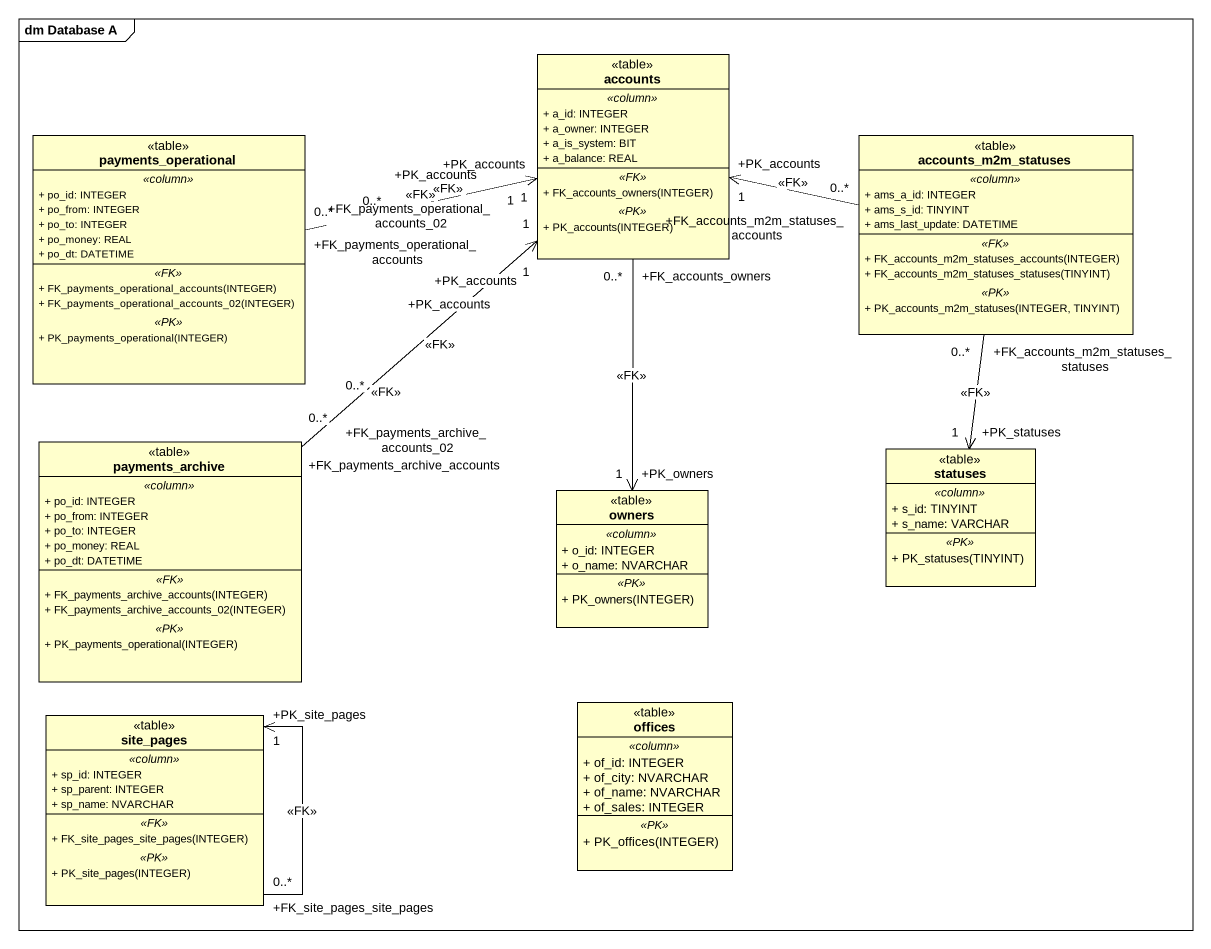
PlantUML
@startuml
mainframe dm Database A
hide circle
hide empty members
skinparam classAttributeIconSize 0
class accounts <<table>> {
  .. <<column>> ..
  + a_id: INTEGER
  + a_owner: INTEGER
  + a_is_system: BIT
  + a_balance: REAL
  .. <<FK>> ..
  + FK_accounts_owners(INTEGER)
  .. <<PK>> ..
  + PK_accounts(INTEGER)
}
class payments_operational <<table>> {
  .. <<column>> ..
  + po_id: INTEGER
  + po_from: INTEGER
  + po_to: INTEGER
  + po_money: REAL
  + po_dt: DATETIME
  .. <<FK>> ..
  + FK_payments_operational_accounts(INTEGER)
  + FK_payments_operational_accounts_02(INTEGER)
  .. <<PK>> ..
  + PK_payments_operational(INTEGER)
}
class accounts_m2m_statuses <<table>> {
  .. <<column>> ..
  + ams_a_id: INTEGER
  + ams_s_id: TINYINT
  + ams_last_update: DATETIME
  .. <<FK>> ..
  + FK_accounts_m2m_statuses_accounts(INTEGER)
  + FK_accounts_m2m_statuses_statuses(TINYINT)
  .. <<PK>> ..
  + PK_accounts_m2m_statuses(INTEGER, TINYINT)
}
class payments_archive <<table>> {
  .. <<column>> ..
  + po_id: INTEGER
  + po_from: INTEGER
  + po_to: INTEGER
  + po_money: REAL
  + po_dt: DATETIME
  .. <<FK>> ..
  + FK_payments_archive_accounts(INTEGER)
  + FK_payments_archive_accounts_02(INTEGER)
  .. <<PK>> ..
  + PK_payments_operational(INTEGER)
}
class owners <<table>> {
  .. <<column>> ..
  + o_id: INTEGER
  + o_name: NVARCHAR
  .. <<PK>> ..
  + PK_owners(INTEGER)
}
class statuses <<table>> {
  .. <<column>> ..
  + s_id: TINYINT
  + s_name: VARCHAR
  .. <<PK>> ..
  + PK_statuses(TINYINT)
}
class offices <<table>> {
  .. <<column>> ..
  + of_id: INTEGER
  + of_city: NVARCHAR
  + of_name: NVARCHAR
  + of_sales: INTEGER
  .. <<PK>> ..
  + PK_offices(INTEGER)
}
class site_pages <<table>> {
  .. <<column>> ..
  + sp_id: INTEGER
  + sp_parent: INTEGER
  + sp_name: NVARCHAR
  .. <<FK>> ..
  + FK_site_pages_site_pages(INTEGER)
  .. <<PK>> ..
  + PK_site_pages(INTEGER)
}
accounts "+FK_accounts_owners\n0..*" --> "+PK_owners\n1" owners : <<FK>>
payments_operational "+FK_payments_operational_accounts\n0..*" -right-> "+PK_accounts\n1" accounts : <<FK>>
payments_operational "+FK_payments_operational_accounts_02\n0..*" -right-> "+PK_accounts\n1" accounts : <<FK>>
accounts_m2m_statuses "+FK_accounts_m2m_statuses_accounts\n0..*" -left-> "+PK_accounts\n1" accounts : <<FK>>
accounts_m2m_statuses "+FK_accounts_m2m_statuses_statuses\n0..*" --> "+PK_statuses\n1" statuses : <<FK>>
payments_archive "+FK_payments_archive_accounts\n0..*" -up-> "+PK_accounts\n1" accounts : <<FK>>
payments_archive "+FK_payments_archive_accounts_02\n0..*" -up-> "+PK_accounts\n1" accounts : <<FK>>
site_pages "+FK_site_pages_site_pages\n0..*" --> "+PK_site_pages\n1" site_pages : <<FK>>
@enduml
